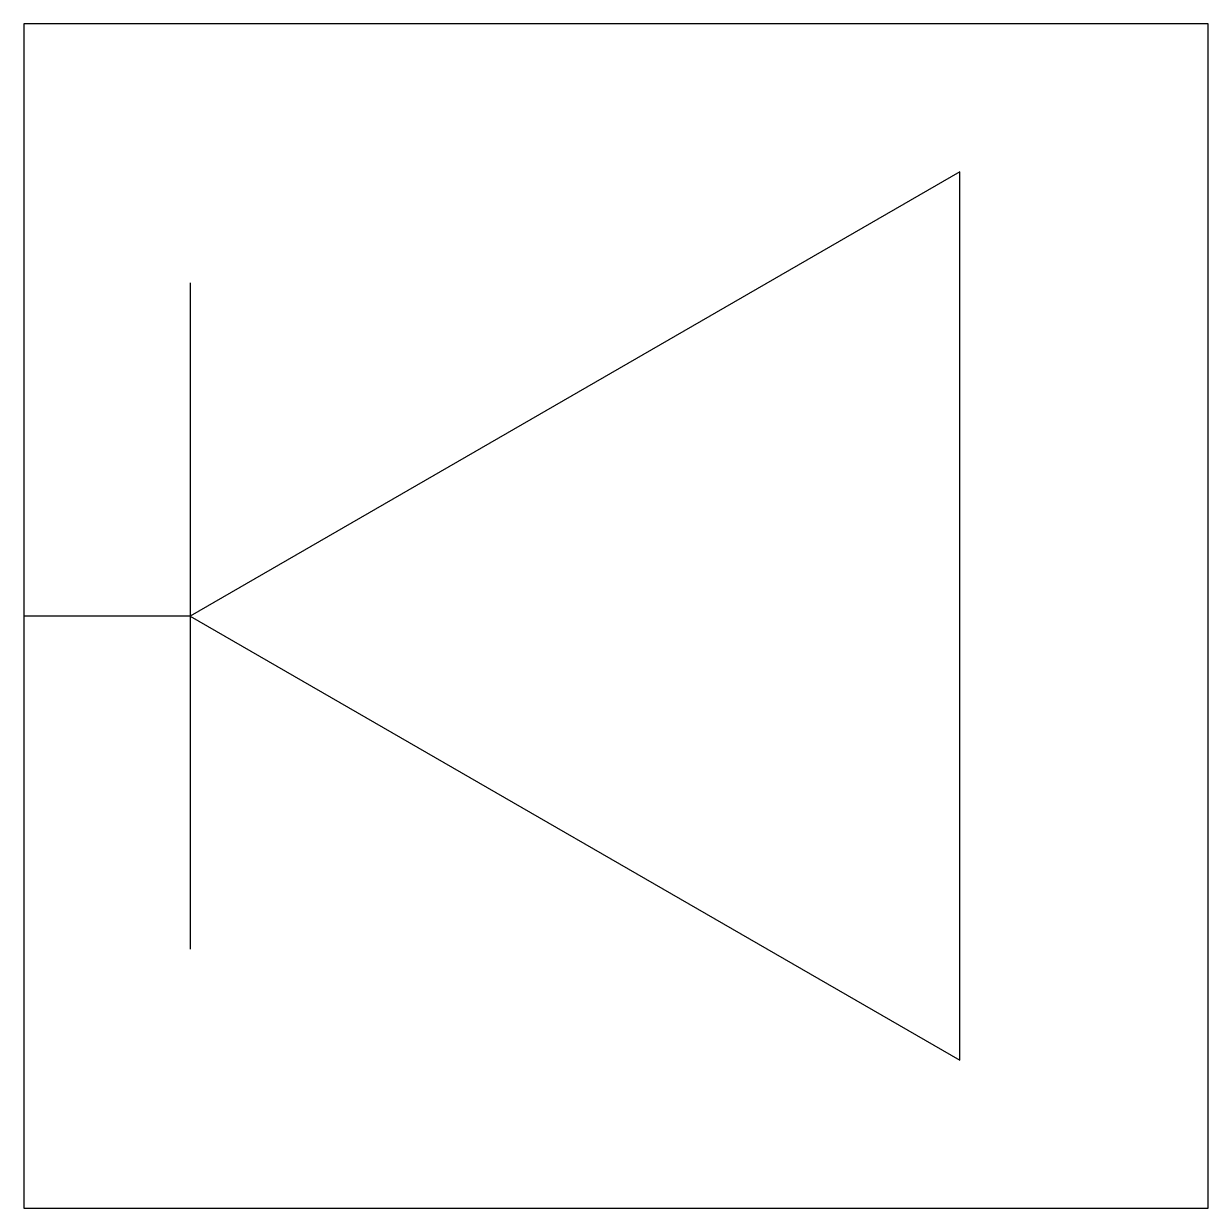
# Model space of a CAD drawing. Header units: millimetres. Extents: x -6084.792 to -6084.392, y -960.457 to -960.057.
import ezdxf

# ---------------------------------------------------------------- set-up
doc = ezdxf.new("R2010")
doc.units = ezdxf.units.MM
doc.layers.add('Tel_Símbolos', color=3, linetype='Continuous')

msp = doc.modelspace()

# ---------------------------------------------------------------- linework, layer by layer
at = {"layer": 'Tel_Símbolos'}
for p, q in [((-6084.73561, -960.14414), (-6084.73561, -960.36914)), ((-6084.73561, -960.25664), (-6084.79186, -960.25664))]:
    msp.add_line(p, q, dxfattribs=at)
at = {"layer": 'Tel_Símbolos', "color": 2}
msp.add_lwpolyline([(-6084.79186, -960.45664), (-6084.39186, -960.45664), (-6084.39186, -960.05664), (-6084.79186, -960.05664)], close=True, dxfattribs=at)
at = {"layer": 'Tel_Símbolos'}
msp.add_lwpolyline([(-6084.4758, -960.10664), (-6084.73561, -960.25664), (-6084.4758, -960.40664)], close=True, dxfattribs=at)

doc.saveas('drawing.dxf')
